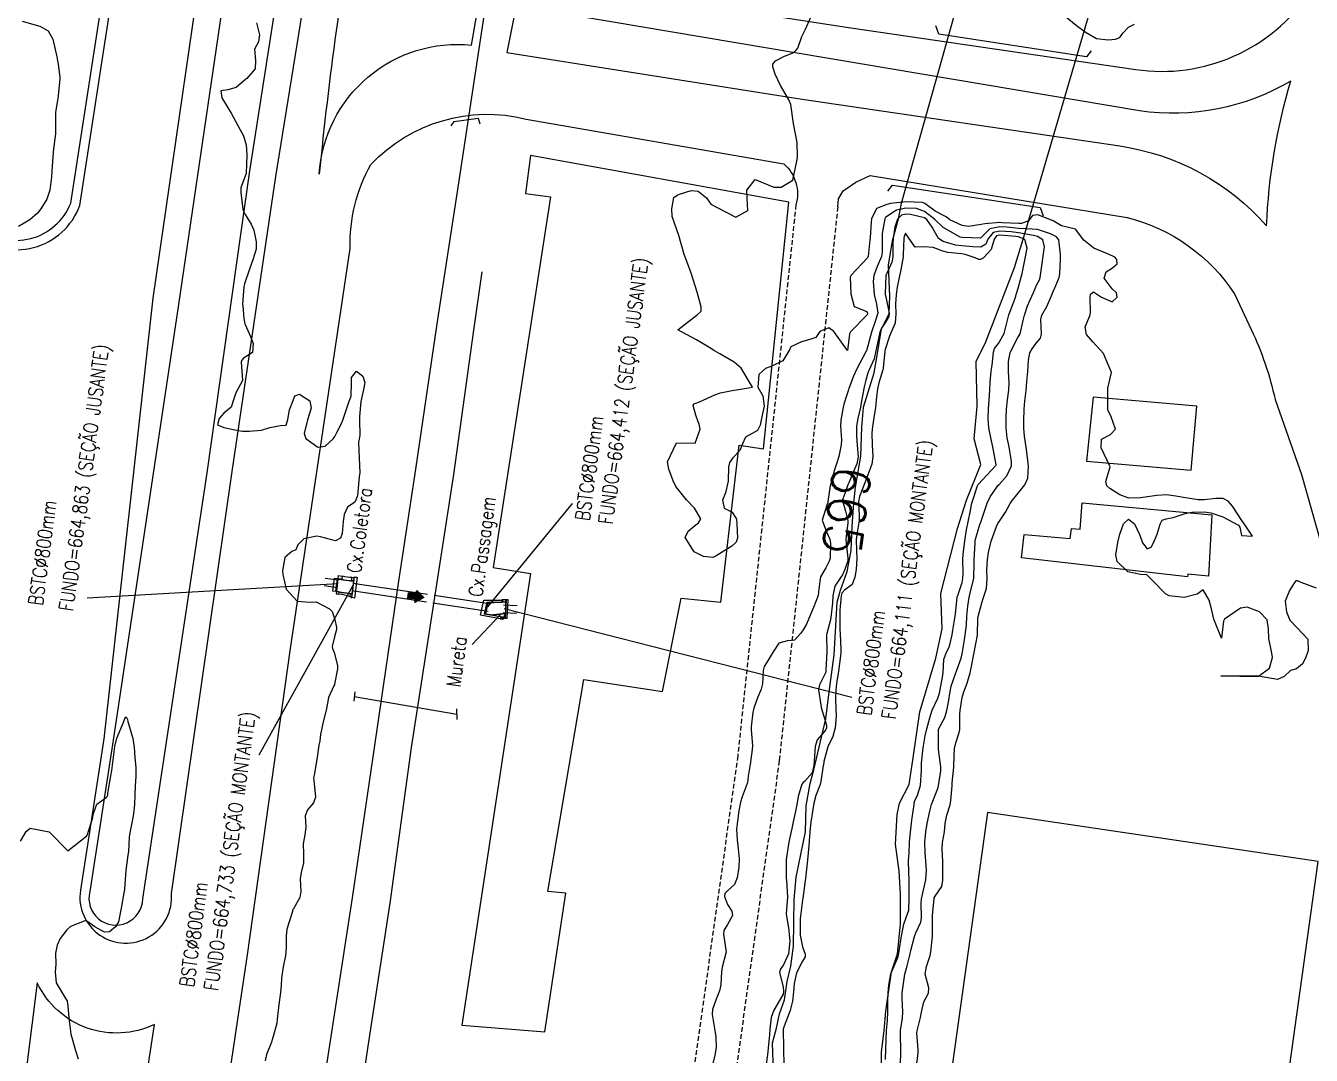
# Model space of a CAD drawing. Header units: metres. Extents: x 292545 to 299085, y 7450245 to 7463078.
# Drawn here: x 296186.9 to 296323.2, y 7457601.8 to 7457710.9 of the extents above; entities that cross this region are included whole.
import ezdxf
from ezdxf.enums import TextEntityAlignment as Align

# ---------------------------------------------------------------- set-up
doc = ezdxf.new("R2010")
doc.units = ezdxf.units.M
for name, pattern in [('CONTINUO', [0]), ('DASHED', [0.75, 0.5, -0.25]), ('TRACEJADO', [8.7, 8, -0.7])]:
    doc.linetypes.add(name, pattern=pattern)
for name, color, linetype in [('Area Verde e Lazer', 94, 'Continuous'), ('BUEIRO', 151, 'Continuous'), ('CAIXA', 45, 'Continuous'), ('Cotas', 45, 'Continuous'), ('Curvas de Nivel 1m', 11, 'Continuous'), ('Curvas de Nivel 5m', 15, 'Continuous'), ('Edificações', 30, 'Continuous'), ('Hidrografia', 140, 'Continuous'), ('Linha Férrea', 20, 'Continuous'), ('MURETA', 30, 'Continuous'), ('Pontes e viadutos', 190, 'Continuous'), ('Pórtico', 62, 'Continuous'), ('TEXTO', 45, 'Continuous'), ('Vias Primárias', 230, 'Continuous'), ('Vias Secundárias', 230, 'DASHED')]:
    doc.layers.add(name, color=color, linetype=linetype)
doc.styles.add('ROMANS', font='romans', dxfattribs={"height": 0.2})
doc.styles.add('SIMPLEX', font='simplex', dxfattribs={"height": 0.2})
doc.styles.add('Style-STANDARD', font='STANDARD.shx')

msp = doc.modelspace()

# ---------------------------------------------------------------- hatches: boundary and pattern name
at = {"layer": 'TEXTO'}
msp.add_hatch(color=256, dxfattribs=at).paths.add_polyline_path([(296227.48, 7457650.8), (296228.28, 7457650.69), (296228.34, 7457651.03), (296229.1, 7457650.27), (296228.15, 7457649.76), (296228.2, 7457650.1), (296227.39, 7457650.22)])

# ---------------------------------------------------------------- linework, layer by layer
at = {"layer": 'Area Verde e Lazer'}
for points in [[(296228.93, 7457850.84), (296218.06, 7457780.42), (296209.82, 7457727.03), (296203.1, 7457681.32), (296196.17, 7457635.16), (296193.69, 7457619.1, 1.119001), (296199.3, 7457618.33), (296206.15, 7457663.48), (296210.63, 7457695.25), (296217.23, 7457737.64), (296223.74, 7457781.7), (296230.27, 7457827.87), (296233.69, 7457851.57, 1.166725)], [(296191.67, 7457692.07), (296200.75, 7457750.94, 0.717814), (296192.67, 7457755.13), (296155.34, 7457719.08, 0.54904), (296157.2, 7457709.94), (296181.9, 7457689.55, 0.510096)]]:
    msp.add_lwpolyline(points, format="xyb", close=True, dxfattribs=at)
at = {"layer": 'BUEIRO', "linetype": 'TRACEJADO', "flags": 128}
for points in [[(296219.96, 7457651.31), (296218.54, 7457651.5)], [(296220.07, 7457652.11), (296218.65, 7457652.3)], [(296221.58, 7457651.81), (296236.02, 7457649.63)], [(296221.46, 7457651.02), (296235.9, 7457648.84)], [(296237.49, 7457648.68), (296238.94, 7457648.61)], [(296237.53, 7457649.48), (296238.98, 7457649.41)]]:
    msp.add_lwpolyline(points, dxfattribs=at)
at = {"layer": 'CAIXA', "linetype": 'CONTINUO'}
for points in [[(296220.06, 7457652.61, 665.71), (296220.45, 7457652.55, 665.73), (296220.4, 7457652.21, 665.69), (296220.01, 7457652.26, 665.71)], [(296219.94, 7457652.26, 665.86), (296219.58, 7457652.3, 665.86), (296219.41, 7457650.99, 665.91), (296219.76, 7457650.94, 665.91)], [(296221.76, 7457650.21, 665.95), (296221.45, 7457650.28, 665.93), (296221.75, 7457652.44, 665.93), (296222.02, 7457652.43, 665.92)], [(296219.85, 7457650.9, 665.73), (296219.81, 7457650.67, 665.73), (296220.09, 7457650.63, 665.73), (296220.12, 7457650.86, 665.74)], [(296237.83, 7457650.03, 666.14), (296237.73, 7457648.09, 666.22), (296237.93, 7457648.08, 666.16), (296238.03, 7457650.01, 666.14)]]:
    msp.add_polyline3d(points, close=True, dxfattribs=at)
for points in [[(296219.76, 7457650.94, 665.91), (296219.85, 7457650.9, 665.73), (296219.86, 7457650.92, 664.8), (296220, 7457652.22, 664.82), (296220.01, 7457652.26, 665.71), (296219.94, 7457652.26, 665.86)], [(296220, 7457652.22, 664.82), (296221.64, 7457651.99, 664.75)], [(296221.75, 7457652.44, 665.93), (296221.69, 7457652.4, 665.75), (296221.65, 7457652.02, 665.73), (296221.49, 7457650.67, 665.72), (296221.41, 7457650.26, 665.73), (296221.45, 7457650.28, 665.93)], [(296221.65, 7457652.02, 665.73), (296221.45, 7457652.07, 665.74), (296221.47, 7457652.42, 665.74), (296221.69, 7457652.4, 665.75)], [(296221.65, 7457652.02, 665.73), (296221.64, 7457651.99, 664.75), (296221.48, 7457650.71, 664.77), (296221.49, 7457650.67, 665.72)], [(296219.86, 7457650.92, 664.8), (296221.48, 7457650.71, 664.77)], [(296221.41, 7457650.26, 665.73), (296221.29, 7457650.35, 665.74), (296221.31, 7457650.71, 665.72), (296221.49, 7457650.67, 665.72)], [(296237.19, 7457648.02, 665.59), (296235.11, 7457648.39, 665.52), (296235.46, 7457649.99, 665.53), (296237.33, 7457649.98, 665.56)], [(296237.4, 7457650.03, 665.97), (296237.33, 7457649.98, 665.56), (296237.4, 7457649.78, 665.56), (296237.47, 7457649.83, 665.97)], [(296237.76, 7457650.02, 665.94), (296237.4, 7457650.03, 665.97), (296237.47, 7457649.83, 665.97), (296237.75, 7457649.82, 665.94)], [(296237.83, 7457650.03, 666.14), (296237.76, 7457650.02, 665.94), (296237.75, 7457649.82, 665.94), (296237.74, 7457649.78, 664.24), (296237.74, 7457648.59, 664.15)], [(296235.54, 7457648.51, 665.52), (296235.68, 7457648.53, 664.3), (296235.91, 7457649.68, 664.27), (296235.82, 7457649.79, 665.54)], [(296237.24, 7457648.21, 665.59), (296235.54, 7457648.51, 665.52), (296235.82, 7457649.79, 665.54), (296237.4, 7457649.78, 665.56)], [(296235.68, 7457648.53, 664.3), (296236.48, 7457648.44, 664.23)], [(296237.74, 7457649.78, 664.24), (296235.91, 7457649.68, 664.27)], [(296237.73, 7457648.09, 666.22), (296237.55, 7457648, 665.98), (296237.58, 7457648.16, 665.98), (296237.61, 7457648.26, 665), (296237.74, 7457648.59, 665.11)], [(296237.3, 7457648.2, 665.77), (296237.24, 7457648.21, 665.59), (296237.19, 7457648.02, 665.59), (296237.26, 7457648, 665.77)], [(296237.44, 7457648.18, 665.79), (296237.3, 7457648.2, 665.77), (296237.26, 7457648, 665.77), (296237.41, 7457647.98, 665.79)], [(296237.48, 7457648.17, 665.95), (296237.44, 7457648.18, 665.79), (296237.41, 7457647.98, 665.79), (296237.45, 7457647.98, 665.95)], [(296237.58, 7457648.16, 665.98), (296237.48, 7457648.17, 665.95), (296237.45, 7457647.98, 665.95), (296237.55, 7457648, 665.98)]]:
    msp.add_polyline3d(points, dxfattribs=at)
for centre, radius, start, end in [((296221.51, 7457656.67), 4.6, 256.137, 269.3261), ((296221.59, 7457657.23), 4.81, 256.2991, 268.5413), ((296219.57, 7457645.69), 4.97, 69.718, 84.0291), ((296221.83, 7457659.22), 8.53, 258.413, 266.4916)]:
    msp.add_arc(centre, radius, start, end, dxfattribs=at)
at = {"layer": 'Curvas de Nivel 1m', "flags": 128}
for points, elevation in [([(296186.53, 7457711.35), (296188.4, 7457710.84), (296189.28, 7457710.33), (296189.79, 7457709.44), (296190.21, 7457707.57), (296190.23, 7457707.43), (296190.25, 7457707.33), (296190.35, 7457706.79), (296190.51, 7457705.43), (296190.51, 7457705.25), (296190.35, 7457703.43), (296190.34, 7457703.4), (296190.31, 7457703.2), (296190.05, 7457701.67), (296190.05, 7457701.43), (296190.07, 7457701.22), (296190.05, 7457699.43), (296189.86, 7457697.81), (296189.81, 7457697.44), (296189.76, 7457696.97), (296189.66, 7457695.44), (296189.62, 7457694.85), (296189.45, 7457693.44), (296189.13, 7457692.49), (296188.51, 7457691.45), (296188.16, 7457691.01), (296187.32, 7457690.3), (296186.14, 7457689.59)], 668), ([(296211.35, 7457711.18), (296211.68, 7457709.89), (296211.56, 7457709.18), (296211.16, 7457708.39), (296211.25, 7457707.18), (296211.23, 7457706.29), (296210.33, 7457705.28), (296210.22, 7457705.19), (296209.2, 7457704.33), (296208.32, 7457704.06), (296207.57, 7457703.97), (296207.68, 7457703.23), (296208.29, 7457702.23), (296208.69, 7457701.62), (296208.88, 7457701.21), (296209.64, 7457699.84), (296209.97, 7457699.2), (296210.25, 7457698.23), (296210.33, 7457697.2), (296210.26, 7457695.25), (296210.26, 7457695.2), (296210.21, 7457695.05), (296209.7, 7457693.7), (296209.69, 7457693.21), (296209.93, 7457691.43), (296209.97, 7457691.2), (296210.16, 7457690.86), (296210.81, 7457689.85), (296211.07, 7457689.19), (296211.33, 7457687.97), (296211.31, 7457687.18), (296210.96, 7457686.05), (296210.65, 7457685.19), (296210.08, 7457683.51), (296210.03, 7457683.25), (296210.02, 7457683.2), (296209.89, 7457681.35), (296209.9, 7457681.2), (296210.03, 7457679.85), (296210.12, 7457679.29), (296210.15, 7457679.2), (296210.74, 7457677.92), (296211.01, 7457677.18), (296210.93, 7457676.25), (296209.98, 7457675.64), (296209.78, 7457675.4), (296209.75, 7457675.2), (296209.87, 7457673.29), (296209.86, 7457673.2), (296209.18, 7457671.96), (296208.94, 7457671.21), (296208.69, 7457670.44), (296207.91, 7457669.82), (296207.4, 7457669.23), (296207.24, 7457668.57), (296207.89, 7457668.29), (296209.05, 7457668.05), (296209.89, 7457667.9), (296210.6, 7457667.9), (296211.89, 7457668.02), (296212.77, 7457668.29), (296213.9, 7457668.5), (296214.51, 7457668.53), (296214.7, 7457669.14), (296214.87, 7457670.18), (296215.24, 7457671.14), (296215.43, 7457671.64), (296215.93, 7457671.83), (296217, 7457671.11), (296217.14, 7457670.33), (296216.77, 7457669.12), (296216.42, 7457667.65), (296216.6, 7457667.12), (296217.87, 7457666.21), (296218.65, 7457666.32), (296219.48, 7457667.08), (296219.65, 7457667.32), (296219.89, 7457667.77), (296220.32, 7457668.65), (296220.52, 7457669.07), (296220.85, 7457670.13), (296221.18, 7457671.07), (296221.38, 7457671.61), (296221.44, 7457673.07), (296221.42, 7457673.6), (296221.96, 7457674.26), (296222.63, 7457673.72), (296222.84, 7457673.05), (296222.7, 7457672.3), (296222.43, 7457671.05), (296222.29, 7457669.44), (296222.28, 7457669.05), (296222.31, 7457667.47), (296222.24, 7457667.05), (296222.19, 7457666.74), (296222.24, 7457665.05), (296222.31, 7457663.53), (296222.24, 7457663.05), (296222.2, 7457662.68), (296222.06, 7457661.06), (296221.8, 7457660.38), (296221.02, 7457659.84), (296220.65, 7457659.07), (296220.53, 7457658.32), (296220.44, 7457657.07), (296220.26, 7457656.57), (296219.75, 7457656.29), (296218.16, 7457656.69), (296217.76, 7457656.79), (296216.38, 7457656.49), (296215.74, 7457655.84), (296215.53, 7457655.34), (296215.12, 7457655.14), (296214.36, 7457654.51), (296214.1, 7457653.15), (296214.14, 7457652.71), (296214.49, 7457651.14), (296215.67, 7457649.88), (296217.01, 7457649.78), (296217.67, 7457649.8), (296219.11, 7457649.09), (296219.37, 7457648.79), (296219.65, 7457647.94), (296219.85, 7457647.08), (296219.83, 7457646.89), (296219.63, 7457646.09), (296219.37, 7457645.08), (296219.4, 7457644.87), (296219.61, 7457644.43), (296219.94, 7457643.08), (296219.94, 7457642.73), (296219.63, 7457641.08), (296219.62, 7457641.03), (296219.57, 7457640.9), (296218.98, 7457639.66), (296218.89, 7457639.09), (296218.76, 7457638.32), (296218.43, 7457637.1), (296218.16, 7457635.75), (296218.06, 7457635.1), (296217.98, 7457634.61), (296217.74, 7457633.11), (296217.46, 7457631.43), (296217.4, 7457631.16), (296217.4, 7457631.11), (296217.45, 7457630.93), (296217.63, 7457629.11), (296217.42, 7457628.5), (296216.76, 7457627.77), (296216.53, 7457627.12), (296216.59, 7457625.92), (296216.5, 7457625.12), (296216.31, 7457624.18), (296216.33, 7457623.12), (296216.33, 7457622.14), (296216.08, 7457621.12), (296215.99, 7457620.46), (296216.05, 7457619.12), (296215.95, 7457618.48), (296215.29, 7457617.28), (296215.22, 7457617.2), (296215.19, 7457617.13), (296215.16, 7457617.01), (296214.59, 7457615.14), (296214.51, 7457614.4), (296214.51, 7457613.14), (296214.42, 7457612.34), (296214.19, 7457611.15), (296214, 7457609.94), (296213.96, 7457609.15), (296213.91, 7457608.42), (296213.73, 7457607.15), (296213.56, 7457605.57), (296213.51, 7457605.15), (296213.13, 7457603.75), (296212.99, 7457603.3), (296212.94, 7457603.16), (296212.43, 7457601.84), (296212.28, 7457601.17)], 667), ([(296323.7, 7457651.25), (296322.08, 7457651.87), (296321.71, 7457652.04), (296321.53, 7457652.05), (296321.39, 7457651.87), (296320.84, 7457651.03), (296320.38, 7457649.89), (296320.53, 7457648.74), (296320.88, 7457647.88), (296321.65, 7457647.07), (296322.79, 7457645.86), (296322.81, 7457644.66), (296322.56, 7457643.86), (296322.24, 7457643.23), (296321.6, 7457642.71), (296320.94, 7457642.53), (296320.28, 7457641.89), (296319.58, 7457641.57), (296317.58, 7457641.92), (296315.58, 7457641.94), (296313.58, 7457641.97), (296315.58, 7457641.94), (296317.58, 7457641.92), (296318.73, 7457642.78), (296319.04, 7457643.91), (296318.95, 7457644.58), (296318.66, 7457645.91), (296318.61, 7457646.95), (296318.47, 7457647.91), (296317.67, 7457648.77), (296316.36, 7457649.25), (296315.67, 7457649.13), (296313.97, 7457647.97), (296313.85, 7457647.78), (296313.63, 7457645.97), (296312.83, 7457647.98), (296312.57, 7457649.08), (296312.35, 7457649.98), (296311.69, 7457651.07), (296311.05, 7457650.64), (296309.69, 7457650.28), (296308.11, 7457650.45), (296307.69, 7457650.66), (296306.36, 7457652.05), (296305.71, 7457652.68), (296305.07, 7457652.71), (296303.72, 7457653.01), (296302.58, 7457654.1), (296302.43, 7457654.79), (296302.66, 7457656.1), (296302.87, 7457656.99), (296303.26, 7457658.09), (296303.79, 7457658.58), (296304.43, 7457658.07), (296304.97, 7457656.87), (296305.28, 7457656.06), (296305.75, 7457655.44), (296306.2, 7457655.6), (296306.45, 7457656.05), (296306.84, 7457656.98), (296307.15, 7457658.05), (296307.37, 7457658.46), (296307.79, 7457658.6), (296308.51, 7457658.75), (296309.79, 7457659.17), (296310.48, 7457659.31), (296311.8, 7457659.36), (296312.52, 7457659.25), (296313.79, 7457658.83), (296315.45, 7457657.94), (296315.57, 7457657.74), (296315.76, 7457656.83), (296316.93, 7457656.76), (296316.14, 7457657.94), (296315.78, 7457658.45), (296314.82, 7457659.95), (296314.34, 7457660.49), (296313.81, 7457660.75), (296313.04, 7457660.75), (296311.81, 7457660.61), (296311.16, 7457660.64), (296309.81, 7457660.84), (296308.81, 7457661.03), (296307.81, 7457661.14), (296306.79, 7457661.07), (296305.81, 7457660.95), (296305.04, 7457660.84), (296303.81, 7457660.8), (296302.87, 7457661.15), (296301.82, 7457661.83), (296301.5, 7457662.11), (296301.38, 7457662.56), (296301.85, 7457664.11), (296300.9, 7457666.12), (296300.93, 7457667.07), (296301.89, 7457667.54), (296302.39, 7457668.1), (296301.91, 7457669.53), (296301.61, 7457670.11), (296301.6, 7457670.43), (296301.6, 7457672.11), (296301.61, 7457672.45), (296301.97, 7457674.11), (296301.15, 7457676.12), (296300.01, 7457677.38), (296299.33, 7457678.14), (296299.2, 7457678.97), (296299.68, 7457680.13), (296299.74, 7457680.44), (296299.72, 7457682.13), (296299.77, 7457682.43), (296300.07, 7457682.67), (296300.93, 7457682.12), (296302.06, 7457681.61), (296302.57, 7457682.1), (296302.52, 7457682.56), (296302.07, 7457682.98), (296301.21, 7457684.12), (296301.43, 7457684.78), (296302.1, 7457685.21), (296302.59, 7457685.62), (296302.56, 7457686.1), (296302.35, 7457686.34), (296302.12, 7457686.46), (296301.56, 7457686.68), (296300.12, 7457687.3), (296299.06, 7457688.14), (296298.15, 7457689.32), (296296.67, 7457689.66), (296296.16, 7457689.97), (296295.81, 7457690.18), (296294.17, 7457690.84), (296293.62, 7457690.76), (296293.19, 7457690.21), (296292.46, 7457689.92), (296292.16, 7457689.91), (296290.41, 7457689.99), (296290.16, 7457690), (296288.54, 7457689.88), (296288.16, 7457689.8), (296286.83, 7457689.6), (296286.15, 7457689.71), (296284.85, 7457690.31), (296284.47, 7457690.62), (296284.17, 7457690.76), (296283.28, 7457691.22), (296282.18, 7457692.03), (296281.96, 7457692.12), (296280.18, 7457692.2), (296278.55, 7457692.02), (296278.18, 7457691.94), (296277.07, 7457691.51), (296276.56, 7457690.41), (296276.52, 7457690.05), (296276.39, 7457688.41), (296276.37, 7457688.17), (296276.18, 7457686.41), (296276.16, 7457686.36), (296276.11, 7457686.27), (296274.39, 7457684.44), (296274.3, 7457684.22), (296274.34, 7457682.44), (296274.72, 7457681.1), (296276.04, 7457680.57), (296276.13, 7457680.41), (296276.12, 7457680.33), (296276.04, 7457680.18), (296274.32, 7457678.44), (296274.22, 7457678.23), (296273.99, 7457676.44), (296272.57, 7457678.45), (296272.03, 7457678.84), (296271.06, 7457678.47), (296270.66, 7457677.84), (296270.01, 7457677.6), (296269.14, 7457677.37), (296268, 7457676.84), (296267.88, 7457676.62), (296267.85, 7457676.51), (296267.13, 7457675.37), (296265.98, 7457674.78), (296265.32, 7457674.54), (296264.61, 7457673.9), (296264.51, 7457672.55), (296265.03, 7457671.64), (296265.18, 7457670.54), (296264.97, 7457669.6), (296264.73, 7457668.55), (296264.45, 7457667.99), (296263.89, 7457667.66), (296263.18, 7457667.27), (296262.86, 7457666.57), (296262.58, 7457665.86), (296261.86, 7457665.07), (296261.48, 7457664.59), (296261.39, 7457664.13), (296261.35, 7457662.59), (296261.06, 7457661.35), (296260.76, 7457660.6), (296260.93, 7457659.73), (296261.79, 7457659.31), (296262.22, 7457658.58), (296262.28, 7457658.07), (296262.34, 7457656.57), (296262.2, 7457656.13), (296261.74, 7457655.71), (296259.96, 7457654.61), (296259.73, 7457654.53), (296258.73, 7457654.62), (296257.74, 7457655.12), (296256.8, 7457656.64), (296257.1, 7457657.3), (296257.77, 7457657.86), (296258.21, 7457658.2), (296258.44, 7457658.62), (296257.79, 7457659.73), (296256.93, 7457660.64), (296255.82, 7457662.03), (296255.52, 7457662.65), (296255.06, 7457663.87), (296254.94, 7457664.66), (296255.87, 7457666.65), (296257.87, 7457666.63), (296258.4, 7457668.13), (296258.28, 7457668.63), (296258.17, 7457668.89), (296257.91, 7457669.59), (296257.64, 7457670.63), (296257.75, 7457670.81), (296257.93, 7457670.88), (296258.33, 7457671.02), (296259.93, 7457671.77), (296260.55, 7457671.98), (296261.94, 7457672.23), (296262.24, 7457672.28), (296263.94, 7457672.56), (296262.72, 7457674.57), (296261.98, 7457675.21), (296260.48, 7457676.1), (296259.99, 7457676.37), (296259.84, 7457676.46), (296259.59, 7457676.61), (296258.01, 7457677.57), (296256.02, 7457678.65), (296257.14, 7457679.53), (296258.04, 7457680.19), (296258.48, 7457680.62), (296258.5, 7457681.07), (296258.06, 7457682.63), (296257.42, 7457684.64), (296257.03, 7457685.71), (296256.7, 7457686.64), (296256.14, 7457688.65), (296255.41, 7457690.66), (296255.37, 7457691.46), (296255.6, 7457692.66), (296255.93, 7457692.91), (296256.19, 7457693.01), (296257.44, 7457693.39), (296258.19, 7457693.35), (296259.05, 7457692.62), (296259.53, 7457691.96), (296260.17, 7457691.62), (296262.16, 7457690.58), (296263.45, 7457691.28), (296263.38, 7457692.57), (296263.33, 7457693.44), (296264.21, 7457694.56), (296266.2, 7457693.76), (296266.97, 7457693.75), (296268.21, 7457694.51), (296268.64, 7457696.5), (296268.7, 7457696.96), (296268.68, 7457698.5), (296268.28, 7457700.51), (296267.99, 7457702.51), (296267.75, 7457703.07), (296266.91, 7457704.52), (296266.34, 7457705.73), (296266.07, 7457706.53), (296266.08, 7457706.81), (296266.36, 7457707.16), (296267.26, 7457707.62), (296268.37, 7457708.06), (296268.72, 7457708.5), (296269.17, 7457709.72), (296269.54, 7457710.49), (296270.42, 7457712.48)], 667), ([(296296.73, 7457712.17), (296298.4, 7457710.78), (296299.31, 7457710.14), (296300.39, 7457709.51), (296301.63, 7457709.36), (296302.39, 7457709.43), (296302.86, 7457709.62), (296303.18, 7457710.09), (296303.77, 7457710.72), (296304.41, 7457711.03)], 667), ([(296281.27, 7457600.35), (296281.48, 7457601.97), (296281.49, 7457602.35), (296281.36, 7457604.13), (296281.38, 7457604.35), (296281.73, 7457605.77), (296281.84, 7457606.34), (296282.1, 7457607.42), (296282.59, 7457608.34), (296282.62, 7457608.91), (296282.24, 7457610.34), (296282.39, 7457611.17), (296282.76, 7457612.33), (296282.83, 7457612.74), (296283, 7457614.33), (296283.01, 7457614.58), (296283, 7457616.33), (296283.01, 7457616.61), (296283.17, 7457618.33), (296283.2, 7457618.44), (296283.31, 7457618.61), (296284, 7457619.64), (296284.12, 7457620.31), (296284.09, 7457621.56), (296284.1, 7457622.31), (296284.03, 7457623.65), (296284.08, 7457624.31), (296284.27, 7457625.43), (296284.36, 7457626.31), (296284.53, 7457627.19), (296284.87, 7457628.31), (296284.97, 7457628.77), (296285.08, 7457630.3), (296285.11, 7457630.64), (296285.26, 7457632.3), (296285.27, 7457632.51), (296285.35, 7457634.3), (296285.37, 7457634.43), (296285.5, 7457634.88), (296285.85, 7457635.96), (296285.9, 7457636.3), (296285.92, 7457637.91), (296285.96, 7457638.3), (296286.17, 7457639.68), (296286.34, 7457640.29), (296286.67, 7457641.19), (296286.99, 7457642.29), (296287.1, 7457642.78), (296287.4, 7457644.28), (296287.43, 7457644.46), (296287.62, 7457645.37), (296287.77, 7457646.28), (296287.83, 7457648.1), (296287.85, 7457648.27), (296288.24, 7457649.7), (296288.42, 7457650.26), (296288.72, 7457651.24), (296288.8, 7457652.26), (296288.77, 7457653.21), (296288.84, 7457654.26), (296288.96, 7457655.04), (296289.24, 7457656.26), (296289.36, 7457656.65), (296289.78, 7457657.81), (296289.93, 7457658.1), (296290.03, 7457658.25), (296290.73, 7457659.31), (296291.24, 7457660.24), (296291.47, 7457660.57), (296291.81, 7457660.99), (296292.8, 7457662.22), (296293.11, 7457662.93), (296293.17, 7457664.21), (296293.06, 7457665.4), (296292.93, 7457666.21), (296292.75, 7457667.36), (296292.68, 7457668.22), (296292.69, 7457669), (296292.72, 7457670.22), (296292.81, 7457671.09), (296292.95, 7457672.21), (296293.02, 7457673.15), (296293.13, 7457674.21), (296293.2, 7457675.43), (296293.34, 7457676.21), (296293.57, 7457676.63), (296294, 7457677.22), (296294.44, 7457677.76), (296294.55, 7457678.19), (296294.48, 7457679.75), (296294.6, 7457680.19), (296295.13, 7457681.11), (296295.59, 7457682.18), (296295.72, 7457682.53), (296296.08, 7457683.34), (296296.42, 7457684.18), (296296.51, 7457684.59), (296296.58, 7457686.17), (296296.57, 7457686.63), (296296.41, 7457688.18), (296296.14, 7457688.51), (296295.5, 7457688.83), (296294.15, 7457689.26), (296293.02, 7457689.34), (296292.15, 7457689.39), (296290.88, 7457689.51), (296290.15, 7457689.55), (296289.07, 7457689.33), (296288.13, 7457688.4), (296288.06, 7457688.35), (296286.14, 7457688.43), (296285.95, 7457688.47), (296284.15, 7457689.48), (296283.24, 7457690.33), (296282.17, 7457691.19), (296281.31, 7457691.49), (296280.17, 7457691.55), (296279.21, 7457691.34), (296278.17, 7457690.66), (296278.02, 7457690.54), (296277.95, 7457690.39), (296277.69, 7457688.84), (296277.66, 7457688.39), (296277.68, 7457686.83), (296277.59, 7457686.4), (296277.14, 7457685.36), (296276.79, 7457684.4), (296276.71, 7457683.78), (296276.81, 7457682.4), (296277.09, 7457681.36), (296277.2, 7457680.4), (296276.92, 7457679.52), (296276.53, 7457678.4), (296276.43, 7457677.99), (296276, 7457676.41), (296275.99, 7457676.38), (296274.95, 7457674.43), (296274.65, 7457673.74), (296274.14, 7457672.44), (296274.09, 7457672.29), (296273.94, 7457671.74), (296273.61, 7457670.75), (296273.55, 7457670.44), (296273.29, 7457669.06), (296273.25, 7457668.45), (296273.35, 7457666.98), (296273.33, 7457666.45), (296273.09, 7457665.22), (296272.85, 7457664.45), (296272.59, 7457663.71), (296272.26, 7457662.46), (296272.18, 7457662.1), (296271.93, 7457660.46), (296271.91, 7457660.35), (296271.8, 7457660.06), (296271.31, 7457658.47), (296271.76, 7457657.24), (296272.12, 7457656.46), (296272.21, 7457655.99), (296272.15, 7457654.46), (296272.07, 7457654.12), (296271.72, 7457653.43), (296271.14, 7457652.47), (296270.96, 7457651.21), (296270.9, 7457650.47), (296270.39, 7457649.2), (296270.07, 7457648.48), (296269.65, 7457647.46), (296269.31, 7457646.83), (296269.04, 7457646.5), (296268.37, 7457645.77), (296267.63, 7457645.69), (296266.71, 7457645.44), (296266.11, 7457644.53), (296265.6, 7457643.63), (296265.17, 7457642.97), (296265.06, 7457642.55), (296264.98, 7457641.13), (296264.86, 7457640.55), (296264.47, 7457639.63), (296264.06, 7457638.55), (296263.96, 7457638.13), (296263.8, 7457636.56), (296263.8, 7457636.27), (296263.92, 7457634.56), (296263.89, 7457634.16), (296263.67, 7457632.56), (296263.64, 7457632.39), (296263.46, 7457631.35), (296263.39, 7457630.63), (296263.37, 7457630.56), (296262.84, 7457629.16), (296262.65, 7457628.57), (296262.5, 7457627.66), (296262.35, 7457626.58), (296262.23, 7457625.74), (296262.29, 7457624.58), (296262.42, 7457623.63), (296262.51, 7457622.57), (296262.48, 7457621.71), (296262.32, 7457620.58), (296262.04, 7457619.86), (296261.31, 7457619.21), (296261.01, 7457618.89), (296260.98, 7457618.59), (296261.29, 7457617.74), (296261.74, 7457617.04), (296261.82, 7457616.58), (296261.27, 7457615.62), (296260.88, 7457614.98), (296260.87, 7457614.59), (296261.13, 7457612.69), (296261.12, 7457612.59), (296260.72, 7457611.1), (296260.65, 7457610.6), (296260.58, 7457609.21), (296260.45, 7457608.6), (296260.08, 7457607.7), (296259.7, 7457606.6), (296259.67, 7457606.09), (296259.89, 7457604.6), (296260.03, 7457603.7), (296260.07, 7457602.6), (296259.93, 7457601.78), (296259.64, 7457600.6)], 666), ([(296278.02, 7457601.31), (296278.06, 7457602.39), (296278.11, 7457603.41), (296278.15, 7457604.38), (296278.23, 7457605.46), (296278.27, 7457606.38), (296278.27, 7457607.48), (296278.32, 7457608.38), (296278.38, 7457609.2), (296278.61, 7457610.38), (296279.23, 7457611.87), (296279.38, 7457612.22), (296279.42, 7457612.37), (296279.66, 7457613.95), (296279.72, 7457614.37), (296279.97, 7457615.67), (296280.23, 7457616.36), (296280.5, 7457617.15), (296280.55, 7457618.36), (296280.52, 7457619.15), (296280.53, 7457620.36), (296280.49, 7457621.21), (296280.47, 7457622.36), (296280.52, 7457623.2), (296280.57, 7457624.36), (296280.64, 7457625.1), (296280.77, 7457626.36), (296280.84, 7457626.93), (296281.05, 7457628.35), (296281.12, 7457628.65), (296281.43, 7457629.32), (296281.74, 7457630.35), (296281.84, 7457631.97), (296281.84, 7457632.34), (296281.84, 7457632.71), (296282.02, 7457634.34), (296282.25, 7457635.6), (296282.41, 7457636.34), (296282.71, 7457637.51), (296282.97, 7457638.33), (296283.56, 7457639.61), (296283.76, 7457640.12), (296283.8, 7457640.32), (296284.08, 7457641.82), (296284.15, 7457642.31), (296284.22, 7457643.7), (296284.42, 7457644.31), (296284.81, 7457645.12), (296285.08, 7457646.31), (296285.15, 7457646.8), (296285.42, 7457648.3), (296285.45, 7457648.52), (296285.63, 7457650.3), (296285.64, 7457650.35), (296285.69, 7457650.47), (296286.15, 7457651.85), (296286.24, 7457652.29), (296286.27, 7457652.84), (296286.24, 7457654.29), (296286.27, 7457654.82), (296286.43, 7457656.29), (296286.6, 7457657.46), (296286.78, 7457658.29), (296287.03, 7457659.51), (296287.19, 7457660.28), (296287.82, 7457662.23), (296287.84, 7457662.26), (296288.82, 7457663.28), (296289.74, 7457664.25), (296289.77, 7457664.33), (296289.39, 7457666.25), (296289.26, 7457666.88), (296288.99, 7457668.26), (296288.91, 7457669.26), (296288.94, 7457670.26), (296289, 7457671.19), (296289.1, 7457672.26), (296289.13, 7457673.08), (296289.23, 7457674.26), (296289.35, 7457674.88), (296289.49, 7457676.26), (296289.59, 7457676.66), (296290, 7457677.2), (296290.6, 7457678.24), (296290.88, 7457679.39), (296291.09, 7457680.23), (296291.73, 7457681.9), (296291.84, 7457682.22), (296291.88, 7457682.4), (296292.08, 7457683.04), (296292.34, 7457683.97), (296292.41, 7457684.22), (296292.5, 7457684.62), (296292.83, 7457686.21), (296293.04, 7457687.29), (296292.79, 7457688.21), (296292.14, 7457688.48), (296291.84, 7457688.52), (296290.14, 7457688.68), (296289.78, 7457688.61), (296289.55, 7457688.26), (296289.24, 7457687.14), (296288.41, 7457686.27), (296288.11, 7457686.1), (296287.92, 7457686.08), (296287.55, 7457686.28), (296286.46, 7457686.64), (296286.12, 7457686.69), (296284.64, 7457686.84), (296284.12, 7457686.98), (296283.09, 7457687.36), (296282.12, 7457687.43), (296281.17, 7457687.4), (296280.5, 7457688.36), (296280.14, 7457688.88), (296279.99, 7457688.52), (296279.97, 7457688.37), (296279.91, 7457686.58), (296279.89, 7457686.37), (296279.63, 7457684.84), (296279.51, 7457684.38), (296279.28, 7457683.18), (296279.16, 7457682.38), (296279.09, 7457681.35), (296279.14, 7457680.38), (296279.05, 7457679.36), (296278.62, 7457678.38), (296278.44, 7457677.97), (296278, 7457676.56), (296277.96, 7457676.42), (296277.96, 7457676.39), (296277.79, 7457674.57), (296277.76, 7457674.39), (296277.33, 7457673.02), (296277.18, 7457672.4), (296277.07, 7457671.54), (296276.97, 7457670.4), (296276.8, 7457669.3), (296276.65, 7457668.41), (296276.59, 7457667.71), (296276.6, 7457666.41), (296276.68, 7457665.23), (296276.58, 7457664.41), (296275.83, 7457662.42), (296275.26, 7457660.98), (296275.15, 7457660.43), (296275.25, 7457658.97), (296275.25, 7457658.43), (296275.02, 7457657.18), (296274.92, 7457656.43), (296274.96, 7457655.21), (296275, 7457654.43), (296274.91, 7457653.23), (296274.79, 7457652.43), (296274.49, 7457651.64), (296273.69, 7457651.05), (296273.39, 7457650.74), (296273.32, 7457650.44), (296273.2, 7457648.92), (296273.18, 7457648.44), (296273.2, 7457646.89), (296273.21, 7457646.44), (296273.29, 7457644.77), (296273.3, 7457644.44), (296273.27, 7457644.1), (296273.03, 7457642.45), (296272.85, 7457641.17), (296272.75, 7457640.45), (296272.73, 7457639.62), (296272.78, 7457638.45), (296272.79, 7457637.7), (296272.68, 7457636.45), (296272.43, 7457635.53), (296271.93, 7457634.46), (296271.48, 7457632.9), (296271.44, 7457632.51), (296271.43, 7457632.47), (296271.17, 7457630.76), (296271.09, 7457630.47), (296270.63, 7457629.28), (296270.44, 7457628.48), (296270.29, 7457627.6), (296270.12, 7457626.48), (296270.05, 7457625.83), (296269.94, 7457624.48), (296269.9, 7457623.96), (296269.77, 7457622.49), (296269.72, 7457622.11), (296269.55, 7457620.49), (296269.53, 7457620.28), (296269.31, 7457618.65), (296269.29, 7457618.51), (296269.29, 7457618.49), (296269.28, 7457618.47), (296269.03, 7457616.49), (296269, 7457616.22), (296269, 7457614.49), (296269.24, 7457613.24), (296269.51, 7457612.49), (296269.51, 7457612.21), (296269.23, 7457611.74), (296268.61, 7457610.5), (296268.34, 7457609.35), (296268.28, 7457608.5), (296268.16, 7457607.49), (296267.91, 7457606.51), (296267.19, 7457604.57), (296267.18, 7457604.52), (296267.18, 7457604.48), (296267.22, 7457602.52), (296267.25, 7457600.68)], 664), ([(296186.36, 7457624.46), (296186.96, 7457625.47), (296187.39, 7457625.84), (296189.38, 7457625.44), (296191.36, 7457623.42), (296193.38, 7457625.03), (296193.49, 7457625.28), (296193.53, 7457625.39), (296193.98, 7457626.8), (296194.1, 7457627.38), (296194.44, 7457628.36), (296195.43, 7457629.07), (296195.58, 7457629.22), (296195.6, 7457629.37), (296195.61, 7457629.54), (296195.94, 7457631.36), (296196.04, 7457631.95), (296196.22, 7457633.36), (296196.35, 7457634.5), (296196.56, 7457635.35), (296197.29, 7457637.12), (296197.37, 7457637.34), (296197.41, 7457637.46), (296197.53, 7457637.63), (296197.68, 7457637.34), (296197.74, 7457637.12), (296198.25, 7457635.33), (296198.39, 7457634.43), (296198.47, 7457633.33), (296198.56, 7457632.23), (296198.58, 7457631.33), (296198.49, 7457630.28), (296198.46, 7457629.33), (296198.42, 7457628.32), (296198.31, 7457627.33), (296198.17, 7457626.56), (296197.92, 7457625.33), (296197.85, 7457624.86), (296197.78, 7457623.34), (296197.74, 7457622.95), (296197.51, 7457621.34), (296197.37, 7457619.4), (296197.36, 7457619.35), (296197.36, 7457619.3), (296197.31, 7457618.96), (296197.07, 7457617.57), (296197.03, 7457617.35), (296196.72, 7457615.91), (296196.43, 7457615.36), (296195.78, 7457614.84), (296195.26, 7457614.81), (296194.22, 7457615.38), (296193.27, 7457616.06), (296191.64, 7457615.41), (296191.26, 7457615.06), (296190.54, 7457614.13), (296190.22, 7457613.43), (296190.07, 7457612.59), (296190.08, 7457611.43), (296190.02, 7457610.61), (296190.12, 7457609.43), (296191.18, 7457607.68), (296191.29, 7457607.53), (296191.31, 7457607.42), (296191.32, 7457607.27), (296191.51, 7457605.41), (296191.7, 7457603.98), (296191.86, 7457603.41), (296192.15, 7457602.36), (296192.45, 7457601.4)], 668)]:
    msp.add_lwpolyline(points, dxfattribs=dict(at, elevation=elevation))
at = {"layer": 'Curvas de Nivel 5m', "elevation": 665, "flags": 128}
msp.add_lwpolyline([(296279.6, 7457600.36), (296279.65, 7457601.82), (296279.66, 7457602.36), (296279.62, 7457603.88), (296279.63, 7457604.37), (296279.82, 7457605.7), (296279.87, 7457606.36), (296279.78, 7457607.76), (296279.79, 7457608.36), (296279.97, 7457609.6), (296280.09, 7457610.36), (296280.34, 7457611.24), (296280.62, 7457612.36), (296280.73, 7457612.86), (296281.09, 7457614.35), (296281.13, 7457614.47), (296281.26, 7457614.74), (296281.76, 7457615.86), (296281.83, 7457616.34), (296281.82, 7457617.83), (296281.85, 7457618.34), (296282.11, 7457619.56), (296282.31, 7457620.34), (296282.36, 7457621.36), (296282.3, 7457622.34), (296282.24, 7457623.21), (296282.21, 7457624.34), (296282.29, 7457625.44), (296282.44, 7457626.33), (296282.73, 7457627.64), (296282.92, 7457628.33), (296283.44, 7457629.67), (296283.61, 7457630.14), (296283.66, 7457630.32), (296283.88, 7457631.9), (296283.89, 7457632.32), (296283.65, 7457634.16), (296283.64, 7457634.32), (296283.63, 7457636.21), (296283.66, 7457636.32), (296284.31, 7457637.54), (296284.52, 7457638.31), (296284.69, 7457639.17), (296284.87, 7457640.31), (296284.99, 7457640.88), (296285.5, 7457642.3), (296285.52, 7457642.37), (296285.6, 7457642.57), (296286.05, 7457643.85), (296286.15, 7457644.29), (296286.35, 7457645.57), (296286.47, 7457646.29), (296286.6, 7457647.34), (296286.66, 7457648.29), (296286.75, 7457649.36), (296286.88, 7457650.28), (296287.05, 7457650.92), (296287.38, 7457652.28), (296287.42, 7457653.96), (296287.42, 7457654.27), (296287.53, 7457656.05), (296287.55, 7457656.27), (296287.58, 7457656.45), (296287.77, 7457657.17), (296288.03, 7457658.01), (296288.12, 7457658.27), (296288.54, 7457659.52), (296288.8, 7457660.26), (296289.12, 7457660.94), (296289.82, 7457661.98), (296289.94, 7457662.13), (296290.06, 7457662.25), (296290.89, 7457663.18), (296291.37, 7457664.23), (296291.39, 7457664.7), (296291.12, 7457666.24), (296290.93, 7457667.19), (296290.81, 7457668.24), (296290.81, 7457669.34), (296290.85, 7457670.24), (296290.97, 7457671.21), (296291.11, 7457672.24), (296291.12, 7457673.07), (296291.06, 7457674.24), (296291.05, 7457675.3), (296291.24, 7457676.23), (296292.01, 7457677.76), (296292.2, 7457678.03), (296292.29, 7457678.22), (296292.63, 7457679.62), (296292.75, 7457680.21), (296293.08, 7457681.18), (296293.54, 7457682.21), (296293.7, 7457682.58), (296294.08, 7457683.43), (296294.34, 7457683.95), (296294.42, 7457684.2), (296294.62, 7457685.68), (296294.69, 7457686.19), (296294.89, 7457687.43), (296294.69, 7457688.19), (296294.14, 7457688.54), (296293.71, 7457688.64), (296292.14, 7457688.92), (296291.36, 7457689.02), (296290.15, 7457689.11), (296289.43, 7457688.97), (296288.88, 7457688.26), (296288.66, 7457687.73), (296288.12, 7457687.4), (296287.28, 7457687.43), (296286.13, 7457687.54), (296285.45, 7457687.62), (296284.13, 7457688.02), (296283.64, 7457688.32), (296282.97, 7457689.51), (296282.42, 7457690.34), (296282.16, 7457690.52), (296280.67, 7457690.87), (296280.17, 7457690.9), (296279.74, 7457690.8), (296279.3, 7457690.38), (296279.01, 7457689.52), (296278.85, 7457688.38), (296278.82, 7457687.69), (296278.81, 7457686.38), (296278.69, 7457685.8), (296278.09, 7457684.48), (296278.07, 7457684.42), (296278.06, 7457684.39), (296277.99, 7457682.47), (296278, 7457682.39), (296278.06, 7457682.13), (296278.42, 7457680.39), (296278.39, 7457680.04), (296278.03, 7457679.47), (296277.59, 7457678.83), (296277.44, 7457678.4), (296277.18, 7457677.22), (296277.02, 7457676.4), (296276.82, 7457675.57), (296276.3, 7457674.41), (296276.2, 7457674.18), (296275.96, 7457673.29), (296275.76, 7457672.61), (296275.72, 7457672.42), (296275.46, 7457670.89), (296275.38, 7457670.43), (296275.1, 7457669.24), (296274.97, 7457668.43), (296274.94, 7457667.38), (296275.02, 7457666.43), (296275.12, 7457665.17), (296274.99, 7457664.43), (296274.64, 7457663.64), (296274.14, 7457662.44), (296274.05, 7457662.21), (296273.82, 7457661.59), (296273.52, 7457660.73), (296273.51, 7457660.44), (296273.79, 7457659.41), (296274.03, 7457658.44), (296274.03, 7457658.18), (296273.81, 7457656.44), (296273.81, 7457656.38), (296274.03, 7457654.44), (296274.02, 7457654.15), (296273.72, 7457653.24), (296273.47, 7457652.69), (296273.3, 7457652.44), (296272.66, 7457651.48), (296272.46, 7457650.45), (296272.41, 7457649.72), (296272.27, 7457648.45), (296272.2, 7457647.92), (296271.8, 7457646.46), (296271.77, 7457646.32), (296271.81, 7457644.47), (296271.72, 7457642.6), (296271.71, 7457642.47), (296271.69, 7457642.37), (296271.59, 7457642.14), (296271.02, 7457641.02), (296270.94, 7457640.48), (296271.16, 7457638.86), (296271.26, 7457638.47), (296271.53, 7457637.59), (296271.76, 7457636.7), (296271.76, 7457636.47), (296271.71, 7457636.28), (296271.52, 7457636.04), (296270.78, 7457635.2), (296270.57, 7457634.48), (296270.5, 7457633.46), (296270.44, 7457632.48), (296270.24, 7457631.71), (296269.46, 7457630.79), (296269.29, 7457630.66), (296269.15, 7457630.49), (296268.76, 7457629.17), (296268.66, 7457628.5), (296268.47, 7457627.45), (296268.23, 7457626.5), (296268.09, 7457625.81), (296267.83, 7457624.51), (296267.76, 7457624.12), (296267.5, 7457622.51), (296267.49, 7457622.37), (296267.51, 7457620.51), (296267.52, 7457620.32), (296267.63, 7457618.51), (296267.51, 7457616.75), (296267.52, 7457616.52), (296267.77, 7457615.01), (296267.83, 7457614.51), (296267.89, 7457613.88), (296267.74, 7457612.51), (296267.22, 7457611.34), (296266.88, 7457610.86), (296266.81, 7457610.52), (296267.19, 7457609.02), (296267.23, 7457608.52), (296267.18, 7457608.23), (296266.54, 7457607.15), (296266.21, 7457606.53), (296265.92, 7457605.76), (296265.76, 7457604.53), (296265.73, 7457603.94), (296265.58, 7457602.54), (296265.54, 7457602.11), (296265.33, 7457600.54)], dxfattribs=at)
at = {"layer": 'Edificações'}
for points in [[(296267.8, 7457692.16), (296240.39, 7457697.12), (296239.87, 7457693.09), (296242.53, 7457692.75), (296236.44, 7457653.44), (296240.39, 7457652.82), (296233.14, 7457604.95), (296241.93, 7457604.26), (296244.15, 7457618.95), (296242.24, 7457619.13), (296246.04, 7457641.6), (296254.39, 7457640.31), (296256.37, 7457650.21), (296260.59, 7457649.78), (296262.53, 7457666.42), (296265.1, 7457666.02)], [(296299.33, 7457664.72), (296310.42, 7457663.76), (296311.02, 7457670.54), (296300.05, 7457671.51)], [(296310.02, 7457652.45), (296292.46, 7457654.48), (296292.71, 7457656.96), (296297.59, 7457656.52), (296297.73, 7457657.58), (296298.67, 7457657.51), (296298.88, 7457660.3), (296312.62, 7457659.02), (296312.25, 7457652.55), (296310.06, 7457652.76)], [(296323.89, 7457622.28), (296288.83, 7457627.49), (296271.33, 7457501.79), (296279.54, 7457500.63), (296286.21, 7457548.83), (296304.95, 7457546.22), (296306.88, 7457562.3), (296310.07, 7457562.01), (296311.9, 7457577.93), (296317.68, 7457577.62)]]:
    msp.add_lwpolyline(points, close=True, dxfattribs=at)
at = {"layer": 'Hidrografia'}
for points in [[(296266.23, 7457597.94), (296266.06, 7457603.09), (296266.46, 7457604.62), (296266.79, 7457606.15), (296267.33, 7457607.62), (296267.59, 7457609.59), (296267.99, 7457611.19), (296268.29, 7457613.32), (296268.36, 7457618.26), (296268.56, 7457620.65), (296269.56, 7457625.44), (296269.63, 7457628.2), (296270.03, 7457630.56), (296270.43, 7457632.02), (296271.7, 7457637.41), (296271.96, 7457639.43), (296272.23, 7457641.6), (296272.6, 7457644.19), (296272.9, 7457649.78), (296273.26, 7457651.05), (296273.96, 7457653.04), (296274.4, 7457655.24), (296274.5, 7457657.8), (296274.66, 7457660.29), (296274.86, 7457661.96), (296275.4, 7457665.27), (296275.53, 7457668.33), (296275.7, 7457670.43), (296276.83, 7457674.07), (296277.16, 7457675.93), (296277.59, 7457678.76), (296278.4, 7457680.37), (296278.5, 7457682.2), (296278.36, 7457685.49), (296278.76, 7457688.07), (296279.43, 7457690.53), (296279.73, 7457692.06), (296285.99, 7457714.32)], [(296277.62, 7457600.05), (296277.62, 7457602.09), (296277.89, 7457604.37), (296278.08, 7457606.43), (296278.67, 7457610.59), (296279.31, 7457612.5), (296279.63, 7457615.64), (296279.63, 7457618.84), (296279.47, 7457621.26), (296279.08, 7457624.15), (296279.27, 7457627.26), (296279.5, 7457628.49), (296280.52, 7457630.47), (296280.95, 7457633.27), (296281.68, 7457638.16), (296283.37, 7457643.85), (296284.05, 7457646.94), (296283.91, 7457650.71), (296285.65, 7457657.6), (296286.62, 7457660.6), (296288.12, 7457664.37), (296287.44, 7457667.08), (296287.73, 7457670.55), (296287.64, 7457675.29), (296288.65, 7457677.37), (296291.71, 7457685.23), (296292.72, 7457688.61), (296299.61, 7457712.08)]]:
    msp.add_lwpolyline(points, dxfattribs=at)
at = {"layer": 'Linha Férrea', "linetype": 'Continuous'}
for points in [[(296236.4, 7457718.24), (296232.74, 7457693.97), (296230.49, 7457679.26), (296228.23, 7457663.87), (296226.42, 7457652.01), (296223.9, 7457634.85), (296221.49, 7457618.45), (296219.17, 7457603.3), (296216.36, 7457584.9), (296213.09, 7457562.5), (296210.81, 7457547.24), (296209.55, 7457537.26), (296207.24, 7457521.87), (296204.8, 7457506.4), (296202.72, 7457492.93), (296201.29, 7457483.3), (296200.03, 7457475.16), (296198.9, 7457466.99), (296196.9, 7457454.13)], [(296200.93, 7457453.55), (296202.93, 7457466.44), (296204.07, 7457474.61), (296205.32, 7457482.73), (296206.75, 7457492.35), (296208.83, 7457505.81), (296211.27, 7457521.29), (296213.59, 7457536.75), (296215.04, 7457546.74), (296217.13, 7457561.94), (296220.5, 7457584.32), (296223.2, 7457602.72), (296225.52, 7457617.89), (296227.78, 7457634.36), (296230.45, 7457651.45), (296232.27, 7457663.3), (296234.39, 7457678.62), (296235.27, 7457684.78)]]:
    msp.add_lwpolyline(points, dxfattribs=at)
at = {"layer": 'MURETA', "linetype": 'CONTINUO'}
for points in [[(296237.74, 7457648.59, 665.11), (296236.48, 7457648.43, 665.28)], [(296236.48, 7457648.43, 665.28), (296236.48, 7457648.44, 664.23), (296237.74, 7457648.59, 664.15), (296237.74, 7457648.59, 665.11)]]:
    msp.add_polyline3d(points, dxfattribs=at)
at = {"layer": 'Pontes e viadutos'}
for points in [[(296299.84, 7457708.22), (296299.32, 7457707.58), (296283.68, 7457709.96), (296283.38, 7457710.85)], [(296231.99, 7457700.26), (296232.3, 7457700.72), (296234.87, 7457701.06), (296235.03, 7457700.49)], [(296278.26, 7457693.35), (296278.78, 7457693.99), (296294.42, 7457691.6), (296294.73, 7457690.71)]]:
    msp.add_lwpolyline(points, dxfattribs=at)
at = {"layer": 'Pórtico'}
for points in [[(296221.77, 7457640.27), (296221.67, 7457639.29)], [(296221.72, 7457639.78), (296232.58, 7457637.92)], [(296232.57, 7457638.49), (296232.58, 7457637.34)]]:
    msp.add_lwpolyline(points, dxfattribs=at)
at = {"layer": 'TEXTO', "linetype": 'CONTINUO', "flags": 128}
for points in [[(296227.4, 7457650.25), (296228.04, 7457650.72)], [(296227.42, 7457650.39), (296227.9, 7457650.74)], [(296227.44, 7457650.53), (296227.76, 7457650.76)], [(296227.46, 7457650.67), (296227.62, 7457650.78)], [(296227.5, 7457650.2), (296228.18, 7457650.7)], [(296227.64, 7457650.18), (296228.53, 7457650.84)], [(296227.78, 7457650.16), (296228.6, 7457650.76)], [(296227.92, 7457650.14), (296228.67, 7457650.69)], [(296228.06, 7457650.12), (296228.74, 7457650.62)], [(296228.16, 7457649.82), (296228.96, 7457650.41)], [(296228.18, 7457649.96), (296228.88, 7457650.48)], [(296228.2, 7457650.09), (296228.81, 7457650.55)], [(296228.45, 7457650.91), (296228.3, 7457650.79)], [(296228.38, 7457650.98), (296228.32, 7457650.93)], [(296228.51, 7457649.95), (296229.03, 7457650.34)]]:
    msp.add_lwpolyline(points, dxfattribs=at)
at = {"layer": 'TEXTO', "linetype": 'CONTINUO'}
for points in [[(296235.87, 7457649.29, 0), (296244.84, 7457660.24, 0)], [(296220, 7457651.71, 0), (296193.41, 7457650.19, 0)], [(296221.54, 7457651.46, 0), (296211.6, 7457633.55, 0)], [(296237.6, 7457649.1, 0), (296274.47, 7457639.7, 0)], [(296237.23, 7457648.48, 0), (296234.22, 7457645.31, 0)]]:
    msp.add_polyline3d(points, dxfattribs=at)
msp.add_polyline3d([(296227.48, 7457650.8, 0), (296228.28, 7457650.69, 0), (296228.34, 7457651.03, 0), (296229.1, 7457650.27, 0), (296228.15, 7457649.76, 0), (296228.2, 7457650.1, 0), (296227.39, 7457650.22, 0)], close=True, dxfattribs=at)
at = {"layer": 'TEXTO'}
msp.add_point((296227.39, 7457650.22), dxfattribs=at)
at = {"layer": 'Vias Primárias'}
for points in [[(296225.08, 7457851.33), (296215.32, 7457781.17), (296206.98, 7457727.61), (296200.38, 7457681.99), (296195.18, 7457635.29), (296192.7, 7457619.25, 1.126812), (296202.35, 7457618.92), (296208.78, 7457663.61), (296213.4, 7457694.88), (296220.34, 7457737.79), (296226.36, 7457780.95), (296233.37, 7457828.72), (296236.6, 7457852.19, 0.87775)], [(296192.64, 7457691.81), (296201.73, 7457750.79, 0.71786), (296191.97, 7457755.85), (296154.64, 7457719.8, 0.540569), (296156.69, 7457709.07), (296181.26, 7457688.77, 0.515123)], [(296218.02, 7457695.15, -0.426762), (296234.16, 7457708.81), (296234.93, 7457713.3, -0.18926), (296222.22, 7457725.42, 0.020678)], [(296320.99, 7457705.01, -0.169937), (296304.95, 7457701.84), (296238.9, 7457712.97), (296237.89, 7457708.05), (296269.19, 7457703.1), (296302.86, 7457698.13, -0.177794), (296318.42, 7457689.66, -0.062468)], [(296200.56, 7457605.03, -0.415044), (296188.12, 7457609.42), (296180.06, 7457545.78), (296171.3, 7457487.26), (296169.84, 7457477.24, 0.220895), (296173.83, 7457471.47, -0.048073), (296181.73, 7457464.46), (296186.55, 7457507.31), (296192.24, 7457546.58), (296196.57, 7457578.77)]]:
    msp.add_lwpolyline(points, format="xyb", close=True, dxfattribs=at)
for points in [[(296253.2, 7457713.94), (296274.36, 7457710.65), (296304.55, 7457706.23, 0.288076), (296322.97, 7457714.34)], [(296153.79, 7457249.95), (296160.79, 7457294.31), (296167.79, 7457341.77), (296174.78, 7457380.91), (296187.27, 7457456.52), (296201.24, 7457555.08), (296206.39, 7457585.53), (296210.39, 7457612.42), (296214.97, 7457644.86), (296221.3, 7457687.26, -0.138051), (296223.49, 7457696.16, -0.271517), (296239.95, 7457700.98), (296267.26, 7457696.23), (296267.26, 7457696.23, -0.290806), (296268.53, 7457691.88)], [(296272.97, 7457691.69), (296273.06, 7457692.51), (296273.54, 7457693.37), (296274.87, 7457694.29), (296276.41, 7457695), (296303.64, 7457690.54, -0.190835), (296315.04, 7457682.4), (296316.8, 7457678.68, -0.05687), (296319.32, 7457671.26), (296322.11, 7457663.32), (296328.25, 7457641.58, -0.052569), (296329.66, 7457633.33, 0.055144), (296331.23, 7457624.45, -0.087997), (296333.77, 7457601.42, -0.058414), (296326.48, 7457561.98, -0.061342), (296320.42, 7457548.47, 0.074747), (296317.88, 7457542.37, 0.066156), (296315.66, 7457522.98, 0.020707), (296317.17, 7457497.82), (296316.92, 7457477.42), (296317.61, 7457443.7)]]:
    msp.add_lwpolyline(points, format="xyb", dxfattribs=at)
at = {"layer": 'Vias Secundárias'}
for points in [[(296268.53, 7457691.88), (296262.37, 7457633.51), (296251.9, 7457558.69), (296241.08, 7457486.49), (296235.3, 7457431.79, -0.34687), (296215.2, 7457426.54, 0.481377), (296202.34, 7457411.07, -0.004017), (296195.81, 7457334.49, 0.019125), (296181.09, 7457247.42, 0.017889), (296171.96, 7457169.87, 0.068145), (296172.8, 7457153.91, -0.640592), (296166.36, 7457150.75, 0.08101), (296155.68, 7457161.07, 0.047271), (296143.02, 7457164.61, -2.100285)], [(296272.97, 7457691.69), (296266.77, 7457632.97), (296256.29, 7457558.05), (296245.48, 7457485.93), (296239.59, 7457430.17, -0.350484), (296214.37, 7457422.09, 0.474917), (296206.81, 7457411.42, -0.004066), (296200.2, 7457333.83, 0.019191), (296185.48, 7457246.79, 0.017902), (296176.37, 7457169.5, 0.049722), (296176.55, 7457158.7, 0.049722)]]:
    msp.add_lwpolyline(points, format="xyb", dxfattribs=at)

# ---------------------------------------------------------------- texts
at = {"layer": 'Cotas', "style": 'Style-STANDARD'}
msp.add_text('665', height=4, rotation=262.3232, dxfattribs=at).set_placement((296273.93, 7457659.49, 665), align=Align.MIDDLE_CENTER)
at = {"layer": 'TEXTO', "width": 0.8}
for s, height, rotation, style, p in [('FUNDO=664,412 (SEÇÃO JUSANTE)', 1.5, 82.3024, 'ROMANS', (296249.1, 7457657.97)), ('FUNDO=664,863 (SEÇÃO JUSANTE)', 1.5, 82.3024, 'ROMANS', (296191.92, 7457648.77)), ('BSTCØ800mm', 1.5, 82.3024, 'ROMANS', (296246.63, 7457658.33)), ('FUNDO=664,111 (SEÇÃO MONTANTE)', 1.5, 82.3024, 'ROMANS', (296279.1, 7457637.31)), ('Cx.Coletora', 1.5, 82.3024, 'ROMANS', (296222.42, 7457652.8)), ('Cx.Passagem', 1.5, 82.3024, 'ROMANS', (296235.29, 7457650.28)), ('BSTCØ800mm', 1.5, 82.3024, 'ROMANS', (296188.67, 7457649.36)), ('112', 0.06, 351.5358, 'SIMPLEX', (296228.19, 7457650.81)), ('BSTCØ800mm', 1.5, 82.3024, 'ROMANS', (296276.49, 7457637.71)), ('Mureta', 1.5, 82.3024, 'ROMANS', (296232.95, 7457640.71)), ('FUNDO=664,733 (SEÇÃO MONTANTE)', 1.5, 82.3024, 'ROMANS', (296207.28, 7457608.53)), ('BSTCØ800mm', 1.5, 82.3024, 'ROMANS', (296204.7, 7457608.93))]:
    msp.add_text(s, height=height, rotation=rotation, dxfattribs=dict(at, style=style)).set_placement(p)

doc.saveas('drawing.dxf')
